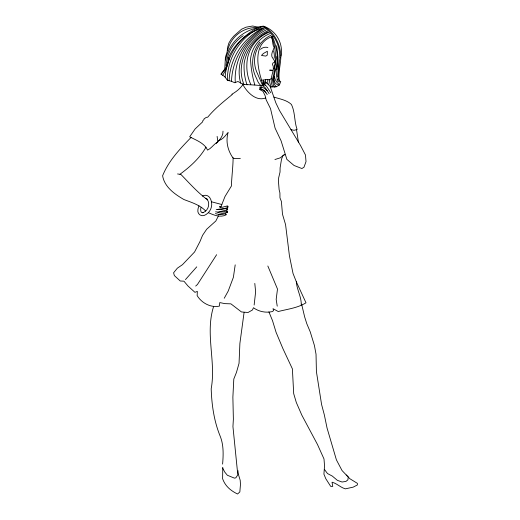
<?xml version="1.0" encoding="UTF-8"?>
<svg xmlns="http://www.w3.org/2000/svg" width="520" height="520" viewBox="0 0 520 520"><rect width="100%" height="100%" fill="white"/><g stroke="black" fill="none" stroke-linecap="round" stroke-linejoin="round"><path stroke-width="0.78" d="M222.781 467.304L222.612 478.738C225.154 486.09 230.802 490.789 237.556 494L239.844 491.913L240.468 484.361L240.201 480.298L237.432 471.218L232.941 426.601L233.376 419.178L232.875 397.222L233.805 379.028L236.47 372.372L239.044 363.324L239.889 343.434L244.075 312.475M222.606 464.1C223.405 454.591 223.756 444.704 219.999 435.728C213.993 420.875 211.698 404.709 211.198 388.765C216.144 361.459 205.069 333.885 213.48 306.911M238.089 470.762L237.698 474.955L235.859 477.834L234.422 478.134L227.364 475.26L224.828 472.179L222.631 468.091M254.144 305.032L255.632 291.817L254.794 283.413M223.008 131.163C223.243 136.318 219.505 140.004 216.229 143.462M235.196 264.856L233.395 277.277L228.208 291.083L224.224 298.259M220.708 207.317L225.011 196.482L231.406 186.03C231.692 176.806 232.993 167.466 233.116 158.106C227.767 150.631 225.459 141.284 228.156 132.347C225.537 135.493 222.937 139.38 218.79 140.556M227.201 206.577L227.474 207.168M218.406 215.924L215.846 220.981L206.681 229.236L202.572 235.306L199.894 241.722L194.578 251.972L182.442 264.706L177.359 268.177L173.602 272.779L174.343 275.561L180.258 280.995L183.944 281.19L187.928 285.954L194.935 292.331L197.347 291.401L197.145 295.594C201.546 302.978 210.808 307.983 219.401 306.124L219.778 302.575L224.79 303.622L230.919 303.849L241.449 311.942L248.034 312.5L252.453 309.985L253.455 307.743A23.341 23.341 0 0 0 272.311 311.578L273.611 310.628L273 308.685L278.258 311.526C287.709 309.069 297.479 308.048 306 302.815L296.322 281.781L293.033 273.475L289.425 255.801L285.565 224.614L282.49 214.24L281.392 201.448L279.968 197.873L279.909 192.894L279.123 189.65L278.467 181.525L278.661 177.84L280.039 172.049L280.098 167.856L281.522 159.159L282.906 155.812L284.914 154.459M206.024 147.134C199.771 158.126 190.041 166.881 179.946 174.272M216.625 254.703L197.451 284.486L195.676 286.072M271.745 70.376L269.627 70.161L272.532 70.2L273.37 69.752L273.24 66.203L272.48 64.578L272.825 63.102L274.593 62.166L274.293 60.548L271.954 56.823C270.998 53.495 273.169 50.525 274.17 47.489C271.993 44.376 273.377 40.332 271.278 37.258L272.909 36.316C251.608 42.952 257.4 69.017 263.139 84.773L264.101 85.111L263.257 85.885C256.581 84.929 249.808 84.923 243.081 84.285C240.325 88.608 236.269 91.728 231.849 94.244M232.278 94.497C223.704 101.556 214.883 108.433 207.721 117.189L206.291 117.351L204.009 118.931L203.996 119.574L202.826 120.666L202.67 121.817L195.136 128.941L189.67 136.792C196.027 140.173 204.497 143.059 207.552 150.111C211.614 148.213 213.863 143.962 217.867 141.876L217.119 136.376M185.445 279.597L196.749 266.858M226.759 208.669L226.733 209.378L227.442 209.443M191.1 137.404C180.031 148.857 168.591 160.751 162.611 175.767C164.43 186.986 174.668 194.175 183.885 199.518C191.561 202.462 199.836 204.88 205.686 210.99M261.788 55.055L263.425 53.462L267.332 51.266L267.274 55.133L265.831 56.082L261.638 55.51M284.037 154.791L280.254 157.852L274.924 159.523M260.442 49.361C262.366 47.509 265.33 46.729 267.897 47.535M226.759 211.276L226.551 211.725L226.987 212.004M225.615 213.974L225.433 214.442L225.888 214.702M267.254 90.785L264.212 88.179L260.969 86.801L259.883 87.048L260.325 88.179L264.498 90.773L267.267 94.595M265.584 98.013C255.723 101.608 246.747 91.942 242.535 84.019M227.247 212.303L218.614 214.383L215.423 213.583M226.928 208.312L220.694 209.586L216.222 209.43M261.729 80.23L267.228 79.482L269.159 79.84L271.115 78.761L273.124 70.57L271.843 70.733M259.954 26.618L263.192 26.156C273.91 31.323 279.793 43.368 280.833 54.834C281.119 63.511 277.986 72.157 279.156 80.814L280.755 81.484L279.409 85.02L276.016 86.905L270.322 86.905M217.659 209.43C218.381 208.949 230.458 208.54 227.201 206.388M240.35 158.353L234.397 158.587L232.915 157.774M217.815 212.303L223.567 211.822L226.714 210.86A0.865 0.865 0 0 1 227.214 212.42M219.895 206.55L221.013 206.55M260.455 26.949L256.906 26.897L252.675 26L246.064 27.189L241.514 29.244L233.987 35.913L231.03 39.416L228.852 43.075L227.689 47.112L227.103 51.948L225.414 57.226L224.776 69.023L220.961 74.133L224.66 76.583L227.506 80.359L231.186 81.198L234.715 82.732L237.958 81.491L243.081 84.285M218.614 214.383L221.975 214.539L225.524 213.746A0.65 0.65 0 0 1 226.025 214.883C220.422 217.828 213.577 215.078 208.37 212.635M219.928 207.161L222.196 207.285L227.338 205.927A0.767 0.767 0 0 1 227.669 207.383M290.953 129.669L294.086 130.292L297.122 129.526C294.171 121.368 295.243 112.249 291.389 104.429C286.579 99.957 279.975 99.067 274.014 97.097M215.579 211.822L218.14 212.147L227.396 209.768A0.76 0.76 0 0 0 226.941 208.442M177.547 173.953L180.901 174.434C189.442 183.216 197.672 192.576 207.591 199.875M262.782 83.512L266.409 86.073L270.803 92.749M211.478 201.786L221.832 204.522M263.276 85.917L265.454 87.991L269.12 93.645M346.216 474.975L348.263 476.944L347.893 479.843L345.93 481.429L342.05 482.014L337.37 480.331L332.274 476.06L327.464 473.544L324.486 469.482M266.026 92.801L263.62 90.291L259.786 88.523L259.786 89.557L263.029 91.37L265.135 95.719L266.201 99.924L270.524 108.667L275.074 128.122L281.06 140.764L286.871 159.38L294.06 165.49L301.892 168.525L303.966 167.252L306.02 161.603L305.474 154.999L300.456 145.379L279.513 110.526L275.834 102.856L270.212 86.632L267.67 83.688L264.472 81.705L263.822 82.017L264.44 83.96L265.584 85.371M259.76 89.154L260.299 89.245L260.442 88.692M262.6 85.41L256.724 71.909A28.379 28.379 0 0 1 271.329 35.074M267.833 265.993L277.492 289.055L276.178 299.37L277.231 306.163M268.918 311.922L272.5 320.606L276.088 332.345L282.932 348.654L292.389 368.869L293.696 393.66L296.303 402.46L301.847 415.181L317.499 444.529L323.999 458.965L324.538 465.887L323.908 474.136L325.774 478.679L330.688 486.363L332.761 486.395L332.039 482.19C336.915 483.45 340.49 487.487 345.358 488.846L353.132 487.162L357.363 484.972L357.39 483.353L349.85 478.719L342.037 470.535L336.407 459.862L327.048 428.019L324.337 414.882L321.588 404.508L316.413 371.637L316.03 354.204L314.411 345.462L310.232 331.838L306.807 323.719L304.649 316.908L301.613 304.135M219.733 206.55L219.895 207.194M296.322 281.781C296.868 289.725 301.483 296.861 301.275 304.909M296.536 129.675L298.428 142.305M261.007 85.728A15.684 15.684 0 0 1 256.724 78.741A33.202 33.202 0 0 1 259.896 42.061M254.82 84.935A108.401 108.401 0 0 1 250.53 59.209A30.79 30.79 0 0 1 270.218 33.488M250.848 84.617A43.511 43.511 0 0 1 246.883 63.973A35.243 35.243 0 0 1 269.106 32.214M247.039 84.935A56.186 56.186 0 0 1 244.179 63.024A41.802 41.802 0 0 1 267.995 31.902M244.023 84.617A35.256 35.256 0 0 1 241.326 67.782A44.629 44.629 0 0 1 267.358 31.103M240.689 83.187A40.476 40.476 0 0 1 239.258 69.056A47.047 47.047 0 0 1 266.091 29.991M225.128 77.155A60.684 60.684 0 0 1 257.199 27.93M229.099 80.645A61.561 61.561 0 0 1 263.075 28.087M227.35 80.645A58.065 58.065 0 0 1 262.438 26.657M231.478 81.282A63.98 63.98 0 0 1 263.393 28.405M235.294 82.713A56.92 56.92 0 0 1 264.823 28.88M273.553 50.954A16.776 16.776 0 0 1 274.19 58.259M263.549 26.182A26.455 26.455 0 0 1 281.014 56.193M271.804 37.141A53.365 53.365 0 0 1 274.027 68.737M272.441 36.66A61.509 61.509 0 0 1 276.887 69.686M276.569 45.715A111.585 111.585 0 0 1 277.524 76.837M273.078 80.171A258.589 258.589 0 0 1 276.887 56.193M264.03 84.299A9.12 9.12 0 0 1 263.712 80.171M266.091 82.868A3.978 3.978 0 0 1 265.772 79.69M268.314 84.773A9.731 9.731 0 0 1 267.839 79.69M271.173 86.996A28.152 28.152 0 0 1 269.269 79.852M272.76 86.84A14.014 14.014 0 0 1 271.329 78.579M277.361 79.69A37.785 37.785 0 0 1 277.206 61.594M274.19 80.964A26.28 26.28 0 0 1 277.206 65.877M276.094 86.677A10.517 10.517 0 0 1 273.553 78.266M274.346 87.159A15.119 15.119 0 0 1 273.078 76.674M279.584 84.455A10.023 10.023 0 0 1 274.508 76.2M279.11 84.935A4.836 4.836 0 0 1 274.346 80.964M279.584 81.913A2.047 2.047 0 0 1 277.206 79.378M278.947 80.802A96.551 96.551 0 0 1 280.059 57.304M262.918 26.657A34.45 34.45 0 0 1 279.747 57.148M228.462 57.941A51.87 51.87 0 0 1 262.918 28.087M226.083 65.722A38.59 38.59 0 0 1 243.23 35.711M229.255 57.941A45.389 45.389 0 0 1 222.749 75.244M228.306 57.623A24.44 24.44 0 0 1 221.162 74.133M225.608 60.002A40.781 40.781 0 0 1 258.947 27.612M227.669 50.479A29.282 29.282 0 0 1 258.628 27.612M201.136 207.285A6.533 6.533 0 0 0 200.947 211.53A1.84 1.84 0 0 0 203.125 212.661M199.004 205.881A12.175 12.175 0 0 0 197.899 209.872A4.869 4.869 0 0 0 203.879 215.592A12.103 12.103 0 0 0 209.722 197.574A5.388 5.388 0 0 0 202.469 196.086M266.019 83.038A1.254 1.254 0 0 1 264.264 83.09M261.404 87.074A0.943 0.943 0 0 1 260.026 87.542M263.985 84.273A0.845 0.845 0 0 1 263.302 84.825M205.576 198.322A2.36 2.36 0 0 1 207.246 199.31M207.201 199.244A9.074 9.074 0 0 1 202.813 212.758"/></g></svg>
